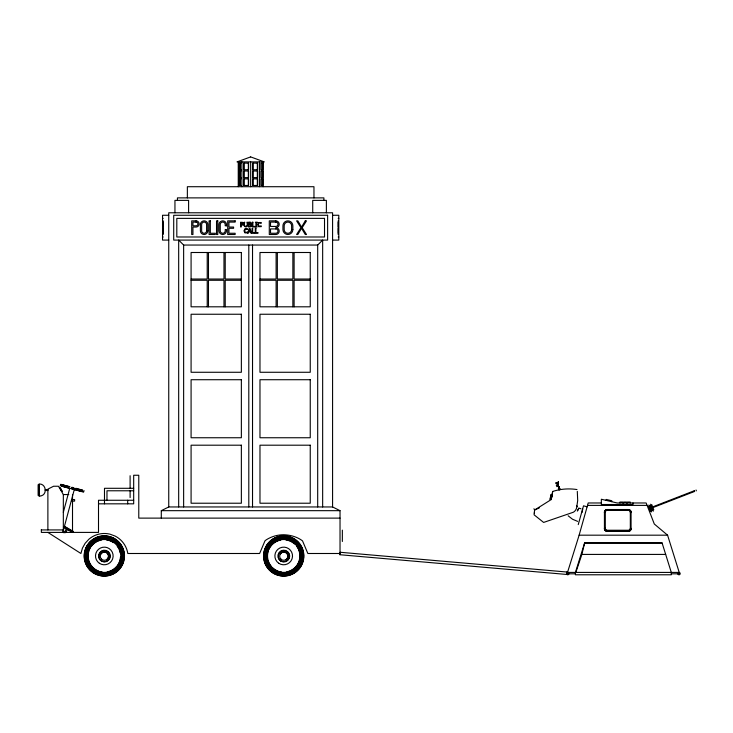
<?xml version="1.0" encoding="UTF-8"?>
<svg xmlns="http://www.w3.org/2000/svg" width="733" height="733" viewBox="0 0 733 733"><rect width="100%" height="100%" fill="white"/><g stroke="black" fill="none" stroke-linecap="round" stroke-linejoin="round"><path stroke-width="1.1" d="M83.195 491.953L74.729 489.763L74.775 489.186M339.92 554.689L340.139 552.27L566.701 572.006L566.664 572.629L566.49 574.434L339.92 554.734L340.039 553.177M604.432 528.356L604.413 528.823A2.813 2.639 0 0 0 607.19 531.416L628.309 531.416A2.813 2.639 0 0 0 631.086 528.823L631.067 528.356M631.067 512.587L631.086 512.12A2.813 2.639 0 0 0 628.309 509.517L607.19 509.517A2.813 2.639 0 0 0 604.413 512.12L604.432 512.587M74.684 489.351L74.903 489.241M566.6 572.922L566.701 572.006M534.357 513.466L534.485 512.193M582.204 512.275L582.643 508.959L582.369 510.031M75.178 488.554L72.109 487.5M558.244 483.423L558.381 481.764A3.628 1.209 -50.9 0 1 558.207 482.928L557.923 483.523A1.979 0.925 88.3 0 0 558.317 486.63L559.426 486.923L558.39 486.263L557.987 484.87L558.381 481.599M550.08 499.411L550.895 494.802M550.171 499.411L550.987 494.83M551.106 497.542L551.234 496.791M577.302 491.376L577.696 500.612L576.578 507.923A6.826 6.826 0 0 1 573.325 512.239L543.62 522.437L534.091 514.813L534.568 510.049L551.243 499.558L552.673 491.458A52.684 52.684 0 0 1 576.981 489.552M606.008 500.346L606.218 499.439L611.798 500.758L611.588 501.656M63.331 512.303L69.772 488.242L74.317 489.452L62.882 532.112M83.635 492.045L84.029 490.579M575.836 572.418L581.874 554.414L584.723 542.603L661.981 542.603L671.3 572.418L671.3 574.782L575.423 574.782L575.423 572.418L584.723 542.603M578.236 524.617L583.523 505.816L587.115 506.824M575.423 573.82L567.507 573.82L567.507 572.418L579.125 535.182L588.196 502.975L601.353 502.975M75.032 489.268L74.729 489.763M74.986 488.49L82.334 490.185M578.868 508.134L577.329 511.02L578.997 508.198M64.046 532.909L66.373 528.878M65.585 532.726L67.445 529.501M317.691 506.952L317.691 245.051L322.657 240.085L322.657 506.952M59.74 487.408L60.335 488.435M60.582 488.856L62.076 491.376M60.692 488.975L60.949 488.829A11.636 11.636 0 0 0 61.993 491.238M41.213 495.875C47.627 494.069 45.987 483.725 39.325 483.991L39.325 496.168M161.297 518.121L161.297 510.672L168.746 506.952L332.58 506.952L340.03 510.672L340.03 553.497L307.86 553.497L302.509 540.853C297.149 536.803 290.387 534.953 283.717 534.742A32.545 32.545 0 0 0 266.253 539.827L264.989 540.807L259.619 553.497L127.817 553.497A23.74 23.74 0 0 0 115.136 536.07L109.904 534.137A23.74 23.74 0 0 0 88.95 539.167L85.165 543.263L82.435 548.128L80.914 553.497L47.883 532.405M539.387 507.841L534.559 510.031L533.963 508.72M652.645 506.897L694.316 490.753M652.911 507.584L694.582 491.449M250.604 156.926L237.006 161.892L264.32 161.892L250.723 156.926M559.38 487.61L558.601 487.747M559.334 487.628L558.702 487.729M558.931 489.983L559.737 489.836M559.233 488.654L558.335 488.801L559.325 488.645M604.413 512.257A2.813 2.639 0 0 1 607.19 509.655L628.309 509.655A2.813 2.639 0 0 1 631.086 512.257M241.047 163.129L238.555 163.129L238.555 169.754L241.047 169.754M241.047 170.991L238.555 170.991L238.555 177.615L241.047 177.615M241.047 178.852L238.555 178.852L238.555 185.476L241.047 185.476M168.746 215.264L162.534 215.264L162.534 240.085L168.746 240.085M332.58 215.264L338.793 215.264L338.793 240.085L332.58 240.085M162.534 218.37L163.157 218.37M338.17 218.37L338.793 218.37M163.157 220.853L163.157 234.505M338.17 220.853L338.17 234.505M163.157 222.236L162.845 227.056M162.534 236.988L163.157 236.988M338.17 236.988L338.793 236.988M178.678 506.952L178.678 240.085L183.635 245.051L317.691 245.051M191.084 279.035L207.219 279.035L207.219 252.5M241.359 279.035L225.223 279.035L225.223 252.5M259.977 279.035L276.112 279.035L276.112 252.5M310.242 279.035L294.107 279.035L294.107 252.5M191.084 280.272L207.219 280.272L207.219 306.806M241.359 280.272L225.223 280.272L225.223 306.806M259.977 280.272L276.112 280.272L276.112 306.806M310.242 280.272L294.107 280.272L294.107 306.806M133.681 488.297L104.489 488.297L104.489 503.828M47.883 489.607L47.883 490.551M45.134 489.763L46.912 489.763M45.18 490.395L46.912 490.395M133.681 490.78L106.972 490.78L106.972 500.263M47.883 529.922L47.883 489.14L53.564 486.245L58.448 486.245L63.331 494.546L68.765 494.546M71.999 499.604L74.619 499.604L74.619 501.106L71.999 501.106M133.672 500.263L98.506 500.263L98.506 532.405L41.36 532.405L41.36 529.464M98.506 503.828L133.681 503.828L133.681 475.25L138.775 475.25L138.775 518.121L340.03 518.121M587.518 505.394L647.092 505.394M607.575 510.113L628.053 510.113A2.007 1.878 0 0 1 630.325 512.239L630.325 528.346A2.007 1.878 0 0 1 628.053 530.472L607.575 530.472A2.007 1.878 0 0 1 605.311 528.346L605.311 512.239A2.007 1.878 0 0 1 607.575 510.113L607.575 510.26A2.007 1.878 0 0 0 605.311 512.385M607.575 510.26L628.053 510.26A2.007 1.878 0 0 1 630.325 512.385M161.297 510.672L340.03 510.672M41.36 529.922L63.331 529.922M605.311 528.2A2.007 1.878 0 0 0 607.575 530.325L628.053 530.325A2.007 1.878 0 0 0 630.325 528.2M579.125 535.182L667.58 535.182L679.216 572.418L679.216 573.82L671.3 573.82M584.934 543.272L662.192 543.272M581.874 554.414L665.674 554.414M552.673 491.458L552.196 494.161M552.407 495.123L551.674 494.995L551.518 495.893L552.251 496.021L552.086 496.928L551.353 496.8L551.564 497.762M551.408 498.66L551.243 499.558M559.215 487.06L558.464 486.318M61.068 485.97L69.543 488.16M69.928 486.694L60.766 484.376L60.234 485.667M72.036 487.344L73.153 487.692M71.642 488.81L72.933 489.149M71.861 487.344L72.503 487.518M72.686 487.518L73.327 487.692M75.92 488.297L82.747 490.185M69.131 486.694L60.958 484.394L61.49 484.934M75.526 489.763L82.353 491.641M68.737 488.16L61.911 486.272M580.985 508.794L579.711 508.326M577.641 521.383L572.5 519.23L568.13 515.775M559.224 486.849L558.454 486.556A1.778 0.825 88.3 0 1 557.804 485.209A1.778 0.825 88.3 0 1 558.07 483.432A3.482 1.154 -50.9 0 0 558.308 481.792M667.58 535.182L654.303 524.013L646.158 502.975L617.177 502.975L601.353 499.246L601.353 504.506L633 504.506L633 502.975M577.522 506.75L576.679 505.688M59.639 487.225L62.168 491.605M696.02 490.01L696.341 490.844M694.288 490.679L694.609 491.513M651.774 504.634L653.79 509.847M650.62 504.212L653.314 511.176M650.089 505.422L652.113 510.635M648.934 504.991L651.628 511.955M648.403 506.201L650.428 511.423M631.067 512.44L631.067 528.493M630.206 502.975L630.206 502.041L627.411 502.041L627.411 502.975M627.961 531.26L607.538 531.26M626.486 502.975L626.486 502.041L623.691 502.041L623.691 502.975M622.757 502.975L622.757 502.041L619.971 502.041L619.971 502.975M604.432 512.44L604.432 528.493M342.348 530.142L342.348 541.476M338.325 222.154L338.325 227.056M338.325 228.366L338.325 233.259M332.58 506.952L332.58 212.781L168.746 212.781L168.746 506.952M326.377 212.781L326.377 200.366L312.725 200.366L312.725 212.781M323.894 200.366L323.894 197.883L177.432 197.883L177.432 200.366M313.962 197.883L313.962 186.713L187.364 186.713L187.364 197.883M292.861 252.5L292.861 279.035L277.349 279.035L277.349 252.5M292.861 306.806L292.861 280.272L277.349 280.272L277.349 306.806M263.074 161.892L263.074 186.713M262.46 163.019L262.46 185.586M262.185 163.129L262.185 169.754M262.185 170.991L262.185 177.615M262.185 178.852L262.185 185.476M259.436 161.892L259.436 186.713M257.338 163.129L257.338 169.754M257.338 170.991L257.338 177.615M257.338 178.852L257.338 185.476M252.995 163.129L252.995 169.754M252.995 170.991L252.995 177.615M252.995 178.852L252.995 185.476M252.528 245.051L252.528 506.952M250.668 161.892L250.668 186.713M248.799 245.051L248.799 506.952M248.34 163.129L248.34 169.754M248.34 170.991L248.34 177.615M248.34 178.852L248.34 185.476M243.997 163.129L243.997 169.754M243.997 170.991L243.997 177.615M243.997 178.852L243.997 185.476M241.89 161.892L241.89 186.713M240.461 163.129L240.461 169.754M240.461 170.991L240.461 177.615M240.461 178.852L240.461 185.476M239.15 163.129L239.15 169.754M239.15 170.991L239.15 177.615M239.15 178.852L239.15 185.476M238.876 163.019L238.876 185.586M238.252 161.892L238.252 186.713M223.977 252.5L223.977 279.035L208.465 279.035L208.465 252.5M223.977 306.806L223.977 280.272L208.465 280.272L208.465 306.806M188.601 212.781L188.601 200.366L174.949 200.366L174.949 212.781M183.635 245.051L183.635 506.952M163.001 228.366L163.001 233.259M130.107 475.717L130.107 488.297M130.107 490.78L130.107 497.551M127.689 500.263L127.689 503.828M72.512 494.546L72.512 531.297M63.331 494.546L63.331 532.405M46.912 489.47L46.912 490.689M40.59 495.966L39.958 496.067M38.931 484.137L38.931 496.021M38.125 484.724L38.125 495.435M677.823 573.82A1.191 1.191 0 0 0 679.07 574.782A1.191 1.191 0 0 0 680.178 573.664A1.191 1.191 0 0 0 679.216 572.418L567.507 572.418A1.191 1.191 0 0 0 566.545 573.664A1.191 1.191 0 0 0 567.654 574.782A1.191 1.191 0 0 0 568.9 573.82M607.19 531.278A2.813 2.639 0 0 1 604.413 528.676M631.086 528.676A2.813 2.639 0 0 1 628.309 531.278M122.576 563.466A19.745 19.745 0 0 1 120.615 567.104M116.373 571.584A19.745 19.745 0 0 1 112.855 573.756M110.949 574.553A19.745 19.745 0 0 1 107.962 575.359M101.795 575.542A19.745 19.745 0 0 1 99.752 575.167M91.533 571.007A19.745 19.745 0 0 1 86.512 564.502M86.091 563.567A19.745 19.745 0 0 1 84.909 559.609M84.891 552.416A19.745 19.745 0 0 1 85.367 550.391M85.688 549.42A19.745 19.745 0 0 1 87.456 545.682M88.62 543.987A19.745 19.745 0 0 1 94.85 538.636M95.766 538.159A19.745 19.745 0 0 1 100.668 536.556M107.861 536.538A19.745 19.745 0 0 1 115.457 539.662M119.937 543.895A19.745 19.745 0 0 1 123.987 554.359M123.309 560.47A19.525 19.525 0 0 1 117.784 570.091M117.033 570.778A19.525 19.525 0 0 1 113.67 573.096M112.763 573.563A19.525 19.525 0 0 1 109.904 574.663M107.916 575.148A19.525 19.525 0 0 1 103.848 575.478M102.831 575.432A19.525 19.525 0 0 1 100.806 575.167M96.893 574.021A19.525 19.525 0 0 1 93.293 572.079M88.858 567.892A19.525 19.525 0 0 1 85.129 559.563M84.946 553.47A19.525 19.525 0 0 1 88.198 544.94M92.385 540.505A19.525 19.525 0 0 1 99.715 536.987M100.705 536.776A19.525 19.525 0 0 1 103.756 536.446M105.799 536.492A19.525 19.525 0 0 1 107.815 536.748M115.328 539.845A19.525 19.525 0 0 1 117.72 541.769M119.131 543.245A19.525 19.525 0 0 1 123.291 551.363M123.501 552.352A19.525 19.525 0 0 1 123.785 557.447M122.42 557.337A18.16 18.16 0 0 1 122.182 559.224M118.15 567.718A18.16 18.16 0 0 1 113.01 571.896M110.417 573.059A18.16 18.16 0 0 1 107.669 573.811M101.997 573.976A18.16 18.16 0 0 1 100.119 573.627M98.295 573.096A18.16 18.16 0 0 1 94.859 571.465M93.302 570.402A18.16 18.16 0 0 1 91.167 568.487M90.535 567.791A18.16 18.16 0 0 1 87.942 563.824M87.181 549.942A18.16 18.16 0 0 1 88.812 546.506M89.325 545.709A18.16 18.16 0 0 1 91.781 542.814M94.786 540.496A18.16 18.16 0 0 1 96.454 539.589M106.633 537.949A18.16 18.16 0 0 1 108.511 538.288M114.559 540.972A18.16 18.16 0 0 1 118.095 544.133M119.25 545.636A18.16 18.16 0 0 1 120.249 547.258M120.688 548.101A18.16 18.16 0 0 1 121.715 550.758M122.164 552.609A18.16 18.16 0 0 1 122.466 555.44M120.441 557.19A16.181 16.181 0 0 1 119.891 560.314M119.58 561.322A16.181 16.181 0 0 1 117.674 565.088M117.051 565.94A16.181 16.181 0 0 1 107.302 571.859M102.034 571.978A16.181 16.181 0 0 1 99.954 571.538M98.955 571.227A16.181 16.181 0 0 1 88.409 558.949M88.253 557.905A16.181 16.181 0 0 1 89.05 550.602M89.426 549.613A16.181 16.181 0 0 1 90.388 547.716M90.956 546.827A16.181 16.181 0 0 1 101.328 540.056M106.587 539.946A16.181 16.181 0 0 1 113.441 542.603M117.253 546.241A16.181 16.181 0 0 1 118.902 548.962M119.323 549.924A16.181 16.181 0 0 1 120.212 552.975M122.539 562.367A19.324 19.324 0 0 1 120.808 566.013M120.267 566.866A19.324 19.324 0 0 1 117.647 569.944M116.895 570.622A19.324 19.324 0 0 1 115.301 571.85M105.882 575.213A19.324 19.324 0 0 1 103.848 575.277M89.014 567.763A19.324 19.324 0 0 1 87.859 566.096M86.897 564.318A19.324 19.324 0 0 1 85.798 561.496M101.74 536.813A19.324 19.324 0 0 1 103.765 536.648M115.218 540.01A19.324 19.324 0 0 1 117.582 541.916M120.762 545.828A19.324 19.324 0 0 1 121.733 547.597M122.145 548.513A19.324 19.324 0 0 1 123.089 551.408M100.806 554.056A4.178 4.178 0 0 1 107.375 553.186A4.178 4.178 0 0 1 106.514 559.765M302.912 560.525A19.745 19.745 0 0 1 302.326 562.504M301.547 564.41A19.745 19.745 0 0 1 298.743 568.744M295.766 571.584A19.745 19.745 0 0 1 293.163 573.288M292.247 573.756A19.745 19.745 0 0 1 287.345 575.359M281.179 575.542A19.745 19.745 0 0 1 279.136 575.167M277.156 574.59A19.745 19.745 0 0 1 270.147 570.311M268.718 568.817A19.745 19.745 0 0 1 265.905 564.502M265.483 563.567A19.745 19.745 0 0 1 264.512 560.608M264.137 558.592A19.745 19.745 0 0 1 264.017 554.46M264.494 551.399A19.745 19.745 0 0 1 269.35 542.402M271.641 540.331A19.745 19.745 0 0 1 274.243 538.636M275.159 538.159A19.745 19.745 0 0 1 280.052 536.556M286.218 536.382A19.745 19.745 0 0 1 288.261 536.748M290.241 537.335A19.745 19.745 0 0 1 294.84 539.662M301.501 547.414A19.745 19.745 0 0 1 302.885 551.308M303.105 552.315A19.745 19.745 0 0 1 303.389 557.456M302.912 559.462A19.525 19.525 0 0 1 302.436 561.46M302.124 562.431A19.525 19.525 0 0 1 300.374 566.123M299.815 566.976A19.525 19.525 0 0 1 293.942 572.583M292.155 573.563A19.525 19.525 0 0 1 288.298 574.938M287.309 575.148A19.525 19.525 0 0 1 283.231 575.478M282.214 575.432A19.525 19.525 0 0 1 277.23 574.379M276.277 574.021A19.525 19.525 0 0 1 266.097 564.41M265.685 563.485A19.525 19.525 0 0 1 264.512 559.563M264.338 553.47A19.525 19.525 0 0 1 264.97 550.456M265.282 549.493A19.525 19.525 0 0 1 267.032 545.792M268.177 544.115A19.525 19.525 0 0 1 273.455 539.341M275.251 538.361A19.525 19.525 0 0 1 279.099 536.987M280.098 536.776A19.525 19.525 0 0 1 283.14 536.446M285.183 536.492A19.525 19.525 0 0 1 287.208 536.748M291.12 537.903A19.525 19.525 0 0 1 301.3 547.514M301.721 548.44A19.525 19.525 0 0 1 302.885 552.352M301.373 560.159A18.16 18.16 0 0 1 300.832 561.982M300.503 562.862A18.16 18.16 0 0 1 298.697 566.206M289.81 573.059A18.16 18.16 0 0 1 287.052 573.811M281.38 573.976A18.16 18.16 0 0 1 274.243 571.465M269.323 567.058A18.16 18.16 0 0 1 267.325 563.824M265.548 556.475A18.16 18.16 0 0 1 265.593 554.579M267.288 548.183A18.16 18.16 0 0 1 268.709 545.709M274.179 540.496A18.16 18.16 0 0 1 275.837 539.589M277.596 538.856A18.16 18.16 0 0 1 280.345 538.114M286.017 537.949A18.16 18.16 0 0 1 287.895 538.288M298.074 544.866A18.16 18.16 0 0 1 300.072 548.101M301.804 554.487A18.16 18.16 0 0 1 301.813 557.337M298.707 549.924A16.181 16.181 0 0 1 286.685 571.859M281.426 571.978A16.181 16.181 0 0 1 279.346 571.538M278.338 571.227A16.181 16.181 0 0 1 272.135 567.278M271.421 566.499A16.181 16.181 0 0 1 268.031 559.975M267.802 558.949A16.181 16.181 0 0 1 268.434 550.602M268.819 549.613A16.181 16.181 0 0 1 280.712 540.056M285.98 539.946A16.181 16.181 0 0 1 294.492 543.913M296.636 546.241A16.181 16.181 0 0 1 298.285 548.962M298.423 568.469A19.324 19.324 0 0 1 296.288 570.622M285.265 575.213A19.324 19.324 0 0 1 283.24 575.277M275.434 573.417A19.324 19.324 0 0 1 272.795 571.914M267.811 566.948A19.324 19.324 0 0 1 266.739 565.216M265.502 562.458A19.324 19.324 0 0 1 264.714 559.526M264.54 553.488A19.324 19.324 0 0 1 264.906 551.491M269.652 542.695A19.324 19.324 0 0 1 271.118 541.302M281.124 536.813A19.324 19.324 0 0 1 283.149 536.648M291.972 538.498A19.324 19.324 0 0 1 294.602 540.01M296.966 541.916A19.324 19.324 0 0 1 298.358 543.373M299.595 544.976A19.324 19.324 0 0 1 300.658 546.699M301.895 549.466A19.324 19.324 0 0 1 302.692 552.389M280.189 554.056A4.178 4.178 0 0 1 286.768 553.186A4.178 4.178 0 0 1 285.897 559.765M247.525 225.178C247.058 229.429 241.578 225.343 244.116 222.236L244.74 222.236C242.65 227.752 248.991 227.752 246.902 222.236L247.525 222.236L247.525 225.178M244.666 230.382L245.289 232.453L247.571 232.104L247.571 232.856L244.886 232.911L243.988 230.822L244.886 228.742L247.571 228.769L247.571 229.53L245.537 229.026L244.666 230.382M258.318 224.17L258.941 226.231L261.223 225.892L261.223 226.634L258.538 226.689L257.64 224.6L258.538 222.52L261.223 222.548L261.223 223.308L259.189 222.814L258.318 224.17M243.576 223.657L242.898 224.921L241.221 225.196L241.221 226.955L240.589 226.955L240.589 222.236L242.77 222.401L243.576 223.657M250.979 225.535L250.439 226.323L249.055 226.424L249.055 224.674L250.594 224.802L250.979 225.535M251.63 225.507L250.86 226.754L248.432 226.955L248.432 222.236C252.372 221.293 250.448 224.115 251.63 225.507M278.467 554.725L278.467 557.584A5.525 5.525 0 0 0 286.969 560.681A5.525 5.525 0 0 0 286.969 551.628A5.525 5.525 0 0 0 278.467 554.725M242.916 223.675L242.476 224.518L241.221 224.665L241.221 222.777L242.577 222.96L242.916 223.675M250.759 223.391L249.055 224.151L249.055 222.768L250.759 223.391M555.871 482.983C556.668 486.382 558.628 480.848 555.871 482.983M556.384 485.548C557.19 488.948 559.151 483.413 556.384 485.548M248.707 231.857L248.276 233.176L247.644 233.176L249.238 228.458L250.008 228.458L251.602 233.176L250.943 233.176L250.512 231.857L248.707 231.857M249.605 229.099L248.881 231.316L250.338 231.316L249.605 229.099M64.98 526.615L64.513 527.421L72.851 532.231L73.309 531.425L64.98 526.615M65.292 527.183L64.825 527.989L72.485 532.405L72.952 531.599L65.292 527.183M305.276 220.853L301.556 227.056L297.827 220.853L296.59 220.853L300.933 227.679L296.59 234.505L297.827 234.505L301.556 228.293L305.276 234.505L306.522 234.505L302.17 227.679L306.522 220.853L305.276 220.853M559.911 488.526L559.343 488.636L559.911 488.526M248.579 163.129L243.75 163.129L243.75 169.754L248.579 169.754L248.579 163.129M257.576 163.129L252.748 163.129L252.748 169.754L257.576 169.754L257.576 163.129M262.771 163.129L260.866 163.129L260.866 169.754L262.771 169.754L262.771 163.129M248.579 170.991L243.75 170.991L243.75 177.615L248.579 177.615L248.579 170.991M257.576 170.991L252.748 170.991L252.748 177.615L257.576 177.615L257.576 170.991M262.771 170.991L260.866 170.991L260.866 177.615L262.771 177.615L262.771 170.991M248.579 178.852L243.75 178.852L243.75 185.476L248.579 185.476L248.579 178.852M257.576 178.852L252.748 178.852L252.748 185.476L257.576 185.476L257.576 178.852M262.771 178.852L260.866 178.852L260.866 185.476L262.771 185.476L262.771 178.852M327.624 215.264L173.712 215.264L173.712 240.085L327.624 240.085L327.624 215.264M324.517 218.37L176.809 218.37L176.809 236.988L324.517 236.988L324.517 218.37M196.05 220.853L191.707 220.853L191.707 234.505L192.944 234.505L192.944 227.056L196.05 227.056A3.106 3.106 0 0 0 199.156 223.95A3.106 3.106 0 0 0 196.05 220.853M210.325 220.853L209.079 220.853L209.079 234.505L215.291 234.505L215.291 233.259L210.325 233.259L210.325 220.853M217.774 220.853L216.528 220.853L216.528 234.505L217.774 234.505L217.774 220.853M235.146 220.853L227.697 220.853L227.697 234.505L235.146 234.505L235.146 233.259L228.943 233.259L228.943 228.293L233.598 228.293L233.598 227.056L228.943 227.056L228.943 222.09L235.146 222.09L235.146 220.853M275.8 220.853L269.286 220.853L269.286 234.505L275.8 234.505A3.418 3.418 0 0 0 279.209 231.087A3.418 3.418 0 0 0 275.8 227.679A3.418 3.418 0 0 0 279.209 224.261A3.418 3.418 0 0 0 275.8 220.853M196.05 222.09L192.944 222.09L192.944 225.81L196.05 225.81A1.86 1.86 0 0 0 197.91 223.95A1.86 1.86 0 0 0 196.05 222.09M275.8 222.09L270.523 222.09L270.523 226.433L275.8 226.433A2.172 2.172 0 0 0 277.972 224.261A2.172 2.172 0 0 0 275.8 222.09M252.885 222.236L252.253 222.236L252.253 226.955L254.992 226.955L254.992 226.396L252.885 226.396L252.885 222.236M257.136 222.236L255.304 222.236L255.909 222.722L255.909 226.479L255.304 226.955L257.136 226.955L256.532 226.479L256.532 222.722L257.136 222.236M226.46 225.81L225.223 225.81L225.223 224.573A2.483 2.483 0 0 0 222.74 222.09A2.483 2.483 0 0 0 220.257 224.573L220.257 230.776A2.483 2.483 0 0 0 222.74 233.259A2.483 2.483 0 0 0 225.223 230.776L225.223 229.539L226.46 229.539L226.46 230.776A3.72 3.72 0 0 1 222.74 234.505A3.72 3.72 0 0 1 219.011 230.776L219.011 224.573A3.72 3.72 0 0 1 222.74 220.853A3.72 3.72 0 0 1 226.46 224.573L226.46 225.81M252.674 228.458L252.051 228.458L252.051 233.176L254.782 233.176L254.782 232.618L252.674 232.618L252.674 228.458M255.909 228.458L255.276 228.458L255.276 233.176L258.016 233.176L258.016 232.618L255.909 232.618L255.909 228.458M275.8 228.916L270.523 228.916L270.523 233.259L275.8 233.259A2.172 2.172 0 0 0 277.972 231.087A2.172 2.172 0 0 0 275.8 228.916M241.359 252.5L191.084 252.5L191.084 306.806L241.359 306.806L241.359 252.5M310.242 252.5L259.977 252.5L259.977 306.806L310.242 306.806L310.242 252.5M241.359 314.246L191.084 314.246L191.084 372.272L241.359 372.272L241.359 314.246M310.242 314.246L259.977 314.246L259.977 372.272L310.242 372.272L310.242 314.246M241.359 379.721L191.084 379.721L191.084 437.748L241.359 437.748L241.359 379.721M310.242 379.721L259.977 379.721L259.977 437.748L310.242 437.748L310.242 379.721M241.359 445.197L191.084 445.197L191.084 503.223L241.359 503.223L241.359 445.197M310.242 445.197L259.977 445.197L259.977 503.223L310.242 503.223L310.242 445.197M292.861 229.539L292.861 225.81A4.966 4.966 0 0 0 287.904 220.853A4.966 4.966 0 0 0 282.938 225.81L282.938 229.539A4.966 4.966 0 0 0 287.904 234.505A4.966 4.966 0 0 0 292.861 229.539M291.624 229.539L291.624 225.81A3.72 3.72 0 0 0 287.904 222.09A3.72 3.72 0 0 0 284.175 225.81L284.175 229.539A3.72 3.72 0 0 0 287.904 233.259A3.72 3.72 0 0 0 291.624 229.539M207.842 230.776L207.842 224.573A3.72 3.72 0 0 0 204.122 220.853A3.72 3.72 0 0 0 200.393 224.573L200.393 230.776A3.72 3.72 0 0 0 204.122 234.505A3.72 3.72 0 0 0 207.842 230.776M206.605 230.776L206.605 224.573A2.483 2.483 0 0 0 204.122 222.09A2.483 2.483 0 0 0 201.639 224.573L201.639 230.776A2.483 2.483 0 0 0 204.122 233.259A2.483 2.483 0 0 0 206.605 230.776M92.926 572.61A20.176 20.176 0 0 0 124.427 557.492A20.176 20.176 0 0 0 95.583 537.775A20.176 20.176 0 0 0 92.926 572.61M93.054 572.427A19.947 19.947 0 0 0 124.198 557.474A19.947 19.947 0 0 0 95.684 537.976A19.947 19.947 0 0 0 93.054 572.427M93.348 572.006A19.434 19.434 0 0 0 123.694 557.437A19.434 19.434 0 0 0 95.904 538.434A19.434 19.434 0 0 0 93.348 572.006M94.575 570.201A17.253 17.253 0 0 0 121.513 557.272A17.253 17.253 0 0 0 96.848 540.404A17.253 17.253 0 0 0 94.575 570.201M94.346 570.54A17.665 17.665 0 0 0 121.925 557.3A17.665 17.665 0 0 0 96.664 540.038A17.665 17.665 0 0 0 94.346 570.54M95.015 569.559A16.474 16.474 0 0 0 120.743 557.208A16.474 16.474 0 0 0 97.187 541.11A16.474 16.474 0 0 0 95.015 569.559M93.668 571.529A18.856 18.856 0 0 0 123.117 557.392A18.856 18.856 0 0 0 96.151 538.957A18.856 18.856 0 0 0 93.668 571.529M99.34 563.246A8.823 8.823 0 0 0 113.111 556.631A8.823 8.823 0 0 0 100.494 548.009A8.823 8.823 0 0 0 99.34 563.246M93.778 571.364A18.664 18.664 0 0 0 122.924 557.373A18.664 18.664 0 0 0 96.234 539.131A18.664 18.664 0 0 0 93.778 571.364M101.475 559.087A4.105 4.105 0 0 0 108.347 557.245A4.105 4.105 0 0 0 103.316 552.224A4.105 4.105 0 0 0 101.475 559.087M100.522 560.067A5.534 5.534 0 0 0 109.776 557.584A5.534 5.534 0 0 0 102.996 550.813A5.534 5.534 0 0 0 100.522 560.067M101.484 561.157A5.882 5.882 0 0 0 110.298 556.063A5.882 5.882 0 0 0 101.484 550.978A5.882 5.882 0 0 0 101.484 561.157M272.319 572.61A20.176 20.176 0 0 0 303.81 557.492A20.176 20.176 0 0 0 274.967 537.775A20.176 20.176 0 0 0 272.319 572.61M272.447 572.427A19.947 19.947 0 0 0 303.59 557.474A19.947 19.947 0 0 0 275.067 537.976A19.947 19.947 0 0 0 272.447 572.427M272.731 572.006A19.434 19.434 0 0 0 303.077 557.437A19.434 19.434 0 0 0 275.287 538.434A19.434 19.434 0 0 0 272.731 572.006M273.968 570.201A17.253 17.253 0 0 0 300.906 557.272A17.253 17.253 0 0 0 276.231 540.404A17.253 17.253 0 0 0 273.968 570.201M273.73 570.54A17.665 17.665 0 0 0 301.309 557.3A17.665 17.665 0 0 0 276.057 540.038A17.665 17.665 0 0 0 273.73 570.54M274.408 569.559A16.474 16.474 0 0 0 300.127 557.208A16.474 16.474 0 0 0 276.57 541.11A16.474 16.474 0 0 0 274.408 569.559M273.061 571.529A18.856 18.856 0 0 0 302.509 557.392A18.856 18.856 0 0 0 275.535 538.957A18.856 18.856 0 0 0 273.061 571.529M278.723 563.246A8.823 8.823 0 0 0 292.494 556.631A8.823 8.823 0 0 0 279.887 548.009A8.823 8.823 0 0 0 278.723 563.246M273.171 571.364A18.664 18.664 0 0 0 302.308 557.373A18.664 18.664 0 0 0 275.626 539.131A18.664 18.664 0 0 0 273.171 571.364M280.867 559.087A4.105 4.105 0 0 0 287.73 557.245A4.105 4.105 0 0 0 282.709 552.224A4.105 4.105 0 0 0 280.867 559.087M280.867 561.157A5.882 5.882 0 0 0 289.691 556.063A5.882 5.882 0 0 0 280.867 550.978A5.882 5.882 0 0 0 280.867 561.157"/></g></svg>
